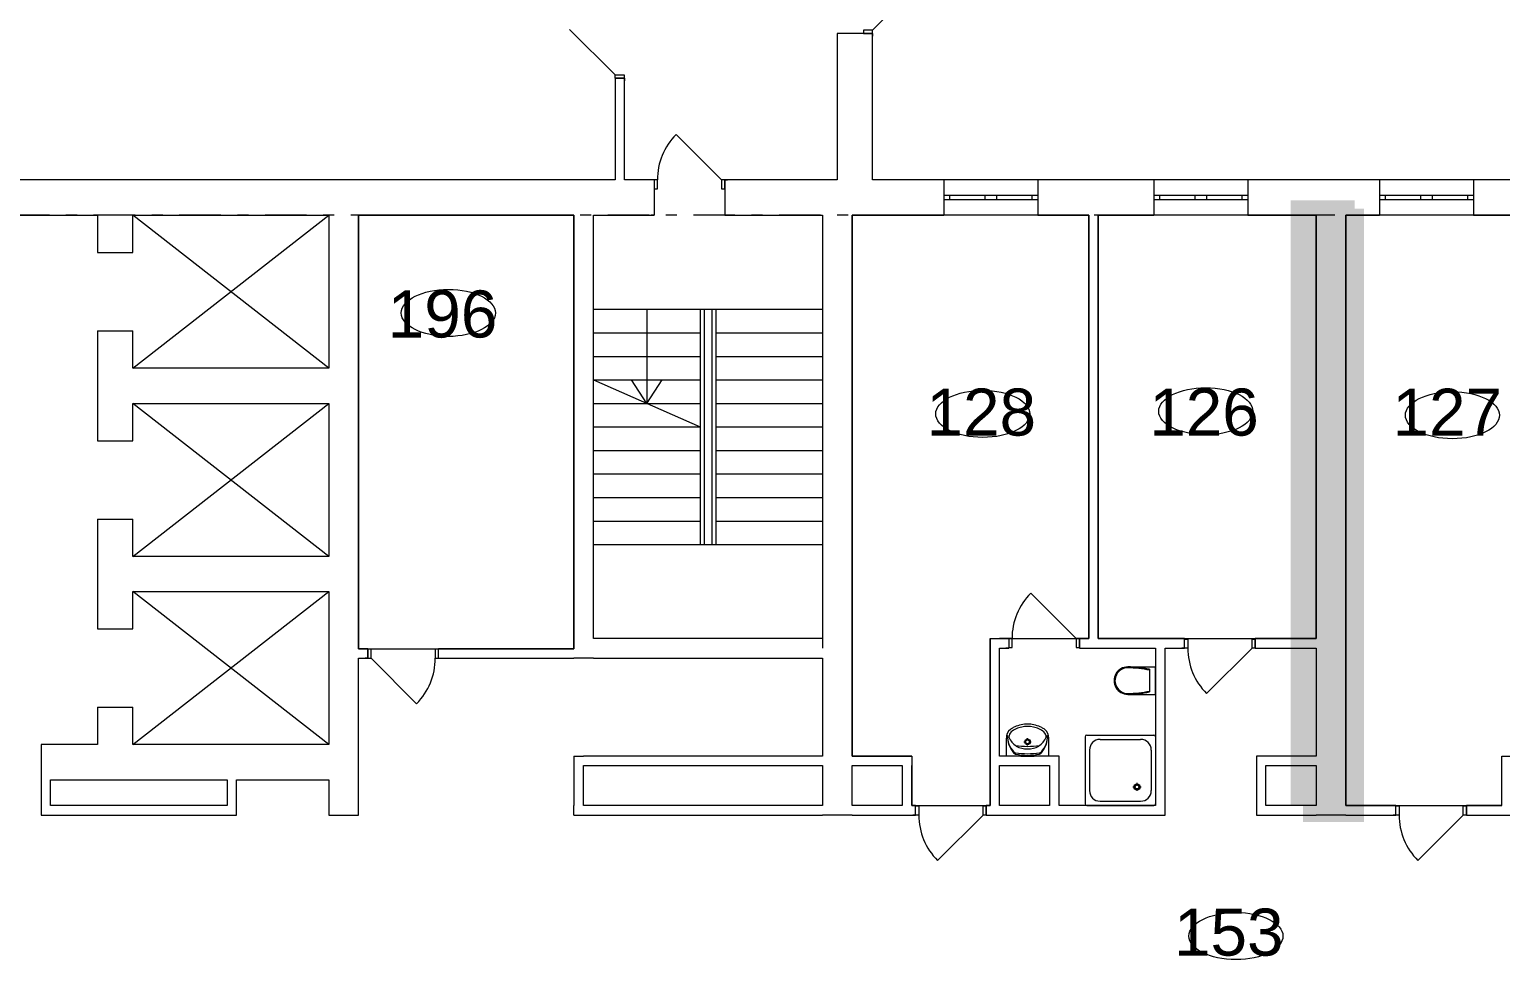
# Model space of a CAD drawing. Header units: millimetres. Extents: x 69565 to 169164, y 19942 to 91237.
# Drawn here: x 134876 to 153652, y 39780 to 51644 of the extents above; entities that cross this region are included whole.
import ezdxf

# ---------------------------------------------------------------- set-up
doc = ezdxf.new("R2010")
doc.units = ezdxf.units.MM
doc.header["$MEASUREMENT"] = 0
doc.linetypes.add('Штрих-Штриховая', pattern=[1093.611073, 529.166651, -211.666656, 141.111112, -211.666656])
doc.layers.add('AI_WALLS', color=9, linetype='Continuous')
for name, color, linetype, lineweight in [('Новый_Новый_0_Ном._пера__255_Ном._пера__255', 255, 'Continuous', 18), ('Новый_Новый_0_Ном._пера__7_Ном._пера__7', 7, 'Continuous', 18), ('Новый_Новый_0_Ном._пера__8_Ном._пера__8', 8, 'Continuous', 18)]:
    doc.layers.add(name, color=color, linetype=linetype, lineweight=lineweight)
doc.styles.add('СГЕНЕРИР_СТИЛЬ_1', font='Arial.ttf')

msp = doc.modelspace()

# ---------------------------------------------------------------- hatches: boundary and pattern name
at = {"layer": 'AI_WALLS'}
h = msp.add_hatch(color=9, dxfattribs=at)
h.dxf.hatch_style = 1
h.paths.add_polyline_path([(150973.2, 49465.1), (151787.9, 49465.1), (151787.9, 41751.6), (150973.2, 41751.6)])
h = msp.add_hatch(color=9, dxfattribs=at)
h.dxf.hatch_style = 1
h.paths.add_polyline_path([(151130.2, 49357.9), (151910.5, 49357.9), (151910.5, 41533.7), (151130.2, 41533.7)])

# ---------------------------------------------------------------- linework, layer by layer
at = {"layer": 'Новый_Новый_0_Ном._пера__255_Ном._пера__255', "color": 255, "linetype": 'Continuous', "lineweight": 18, "flags": 128}
for points in [[(139076.3, 49273.8), (139076.3, 43743.8), (141826.3, 43743.8), (141826.3, 49273.8)], [(145376.3, 49273.8), (145376.3, 42373.8), (146136.3, 42373.8), (146136.3, 41743.8), (147136.3, 41743.8), (147136.3, 43873.8), (148396.3, 43873.8), (148396.3, 49273.8)], [(148516.3, 49273.8), (148516.3, 43873.8), (151296.3, 43873.8), (151296.3, 49273.8)], [(151676.3, 49273.8), (151676.3, 41743.8), (153666.3, 41743.8), (153666.3, 42373.8), (154296.3, 42373.8), (154296.3, 49273.8)]]:
    msp.add_lwpolyline(points, close=True, dxfattribs=at)
at = {"layer": 'Новый_Новый_0_Ном._пера__7_Ном._пера__7', "color": 7, "linetype": 'Continuous', "lineweight": 18}
for p, q in [((145636.3, 51633.8), (146216.1, 52213.7)), ((142350.2, 51063.8), (141770.4, 51643.7)), ((145636.3, 51633.8), (145521.3, 51633.8)), ((145521.3, 51633.8), (145521.3, 51593.8)), ((145636.3, 51593.8), (145636.3, 51633.8)), ((145186.3, 51593.8), (145186.3, 51556.8)), ((145521.3, 51593.8), (145186.3, 51593.8)), ((145521.3, 51593.8), (145186.3, 51593.8)), ((145521.3, 51593.8), (145186.3, 51593.8)), ((145186.3, 51593.8), (145186.3, 51556.8)), ((145186.3, 51593.8), (145186.3, 51556.8)), ((145636.3, 51593.8), (145521.3, 51593.8)), ((145521.3, 51593.8), (145636.3, 51593.8)), ((145636.3, 51593.8), (145521.3, 51593.8)), ((145636.3, 51593.8), (145521.3, 51593.8)), ((145636.3, 51593.8), (145636.3, 51556.8)), ((145636.3, 51593.8), (145636.3, 51556.8)), ((145636.3, 51593.8), (145636.3, 51556.8)), ((142350.2, 51023.8), (142350.2, 51063.8)), ((142350.2, 51063.8), (142465.2, 51063.8)), ((142350.2, 51023.8), (142350.2, 50986.8)), ((142350.2, 51023.8), (142465.2, 51023.8)), ((142465.2, 51023.8), (142350.2, 51023.8)), ((142350.2, 51023.8), (142465.2, 51023.8)), ((142350.2, 51023.8), (142465.2, 51023.8)), ((142350.2, 51023.8), (142350.2, 50986.8)), ((142350.2, 51023.8), (142350.2, 50986.8)), ((142465.2, 51063.8), (142465.2, 51023.8)), ((142465.2, 51023.8), (142470.2, 51023.8)), ((142465.2, 51023.8), (142470.2, 51023.8)), ((142465.2, 51023.8), (142470.2, 51023.8)), ((142470.2, 51023.8), (142470.2, 50986.8)), ((142470.2, 51023.8), (142470.2, 50986.8)), ((142470.2, 51023.8), (142470.2, 50986.8)), ((143710.2, 49723.8), (143130.4, 50303.7)), ((142850.2, 49723.8), (142813.2, 49723.8)), ((142850.2, 49723.8), (142813.2, 49723.8)), ((142850.2, 49723.8), (142813.2, 49723.8)), ((142850.2, 49723.8), (142850.2, 49608.8)), ((142890.2, 49723.8), (142850.2, 49723.8)), ((142850.2, 49723.8), (142850.2, 49608.8)), ((142850.2, 49723.8), (142850.2, 49608.8)), ((142850.2, 49723.8), (142850.2, 49608.8)), ((142850.2, 49608.8), (142850.2, 49273.8)), ((142850.2, 49608.8), (142890.2, 49608.8)), ((142850.2, 49608.8), (142850.2, 49273.8)), ((142850.2, 49608.8), (142850.2, 49273.8)), ((142890.2, 49608.8), (142890.2, 49723.8)), ((143750.2, 49723.8), (143710.2, 49723.8)), ((143710.2, 49723.8), (143710.2, 49608.8)), ((143710.2, 49608.8), (143750.2, 49608.8)), ((143750.2, 49723.8), (143787.2, 49723.8)), ((143750.2, 49723.8), (143750.2, 49608.8)), ((143750.2, 49608.8), (143750.2, 49723.8)), ((143750.2, 49723.8), (143750.2, 49608.8)), ((143750.2, 49723.8), (143750.2, 49608.8)), ((143750.2, 49723.8), (143787.2, 49723.8)), ((143750.2, 49723.8), (143787.2, 49723.8)), ((143750.2, 49608.8), (143750.2, 49273.8)), ((143750.2, 49608.8), (143750.2, 49273.8)), ((143750.2, 49608.8), (143750.2, 49273.8)), ((146546.3, 49723.8), (146546.3, 49523.8)), ((147746.3, 49723.8), (146546.3, 49723.8)), ((146546.3, 49723.8), (146546.3, 49523.8)), ((147746.3, 49723.8), (147746.3, 49523.8)), ((147746.3, 49723.8), (147746.3, 49523.8)), ((149226.3, 49723.8), (149226.3, 49523.8)), ((150426.3, 49723.8), (149226.3, 49723.8)), ((149226.3, 49723.8), (149226.3, 49523.8)), ((150426.3, 49723.8), (150426.3, 49523.8)), ((150426.3, 49723.8), (150426.3, 49523.8)), ((152106.3, 49723.8), (152106.3, 49523.8)), ((153306.3, 49723.8), (152106.3, 49723.8)), ((152106.3, 49723.8), (152106.3, 49523.8)), ((153306.3, 49723.8), (153306.3, 49523.8)), ((153306.3, 49723.8), (153306.3, 49523.8)), ((146546.3, 49523.8), (146546.3, 49473.8)), ((146621.3, 49523.8), (146546.3, 49523.8)), ((146546.3, 49523.8), (146546.3, 49473.8)), ((146546.3, 49523.8), (146546.3, 49473.8)), ((146546.3, 49473.8), (146546.3, 49273.8)), ((146546.3, 49473.8), (146621.3, 49473.8)), ((146546.3, 49473.8), (146546.3, 49273.8)), ((146621.3, 49473.8), (146621.3, 49523.8)), ((147071.3, 49523.8), (146621.3, 49523.8)), ((146621.3, 49473.8), (147071.3, 49473.8)), ((147146.3, 49523.8), (147071.3, 49523.8)), ((147071.3, 49523.8), (147071.3, 49473.8)), ((147071.3, 49473.8), (147146.3, 49473.8)), ((147221.3, 49523.8), (147146.3, 49523.8)), ((147146.3, 49473.8), (147221.3, 49473.8)), ((147221.3, 49473.8), (147221.3, 49523.8)), ((147671.3, 49523.8), (147221.3, 49523.8)), ((147221.3, 49473.8), (147671.3, 49473.8)), ((147746.3, 49523.8), (147671.3, 49523.8)), ((147671.3, 49523.8), (147671.3, 49473.8)), ((147671.3, 49473.8), (147746.3, 49473.8)), ((147746.3, 49523.8), (147746.3, 49473.8)), ((147746.3, 49523.8), (147746.3, 49473.8)), ((147746.3, 49523.8), (147746.3, 49473.8)), ((147746.3, 49473.8), (147746.3, 49273.8)), ((147746.3, 49473.8), (147746.3, 49273.8)), ((149226.3, 49523.8), (149226.3, 49473.8)), ((149301.3, 49523.8), (149226.3, 49523.8)), ((149226.3, 49523.8), (149226.3, 49473.8)), ((149226.3, 49523.8), (149226.3, 49473.8)), ((149226.3, 49473.8), (149226.3, 49273.8)), ((149226.3, 49473.8), (149301.3, 49473.8)), ((149226.3, 49473.8), (149226.3, 49273.8)), ((149301.3, 49473.8), (149301.3, 49523.8)), ((149751.3, 49523.8), (149301.3, 49523.8)), ((149301.3, 49473.8), (149751.3, 49473.8)), ((149826.3, 49523.8), (149751.3, 49523.8)), ((149751.3, 49523.8), (149751.3, 49473.8)), ((149751.3, 49473.8), (149826.3, 49473.8)), ((149901.3, 49523.8), (149826.3, 49523.8)), ((149826.3, 49473.8), (149901.3, 49473.8)), ((149901.3, 49473.8), (149901.3, 49523.8)), ((150351.3, 49523.8), (149901.3, 49523.8)), ((149901.3, 49473.8), (150351.3, 49473.8)), ((150426.3, 49523.8), (150351.3, 49523.8)), ((150351.3, 49523.8), (150351.3, 49473.8)), ((150351.3, 49473.8), (150426.3, 49473.8)), ((150426.3, 49523.8), (150426.3, 49473.8)), ((150426.3, 49523.8), (150426.3, 49473.8)), ((150426.3, 49523.8), (150426.3, 49473.8)), ((150426.3, 49473.8), (150426.3, 49273.8)), ((150426.3, 49473.8), (150426.3, 49273.8)), ((152106.3, 49523.8), (152106.3, 49473.8)), ((152181.3, 49523.8), (152106.3, 49523.8)), ((152106.3, 49523.8), (152106.3, 49473.8)), ((152106.3, 49523.8), (152106.3, 49473.8)), ((152106.3, 49473.8), (152106.3, 49273.8)), ((152106.3, 49473.8), (152181.3, 49473.8)), ((152106.3, 49473.8), (152106.3, 49273.8)), ((152181.3, 49473.8), (152181.3, 49523.8)), ((152631.3, 49523.8), (152181.3, 49523.8)), ((152181.3, 49473.8), (152631.3, 49473.8)), ((152706.3, 49523.8), (152631.3, 49523.8)), ((152631.3, 49523.8), (152631.3, 49473.8)), ((152631.3, 49473.8), (152706.3, 49473.8)), ((152781.3, 49523.8), (152706.3, 49523.8)), ((152706.3, 49473.8), (152781.3, 49473.8)), ((152781.3, 49473.8), (152781.3, 49523.8)), ((153231.3, 49523.8), (152781.3, 49523.8)), ((152781.3, 49473.8), (153231.3, 49473.8)), ((153306.3, 49523.8), (153231.3, 49523.8)), ((153231.3, 49523.8), (153231.3, 49473.8)), ((153231.3, 49473.8), (153306.3, 49473.8)), ((153306.3, 49523.8), (153306.3, 49473.8)), ((153306.3, 49523.8), (153306.3, 49473.8)), ((153306.3, 49523.8), (153306.3, 49473.8)), ((153306.3, 49473.8), (153306.3, 49273.8)), ((153306.3, 49473.8), (153306.3, 49273.8)), ((136196.3, 47323.5), (138696.3, 49273.8)), ((138696.3, 47323.5), (136196.3, 49273.8)), ((142850.2, 49273.8), (142813.2, 49273.8)), ((142850.2, 49273.8), (142813.2, 49273.8)), ((142850.2, 49273.8), (142813.2, 49273.8)), ((143750.2, 49273.8), (143787.2, 49273.8)), ((143750.2, 49273.8), (143787.2, 49273.8)), ((143750.2, 49273.8), (143787.2, 49273.8)), ((147746.3, 49273.8), (146546.3, 49273.8)), ((150426.3, 49273.8), (149226.3, 49273.8)), ((153306.3, 49273.8), (152106.3, 49273.8)), ((135746.3, 48798.5), (136196.3, 48798.5)), ((135746.3, 48798.5), (136196.3, 48798.5)), ((142076.3, 48073.8), (144996.3, 48073.8)), ((142756.3, 48073.8), (142756.3, 46873.8)), ((143436.3, 48073.8), (143436.3, 45073.8)), ((143486.3, 48073.8), (143486.3, 45073.8)), ((143586.3, 48073.8), (143586.3, 45073.8)), ((143636.3, 48073.8), (143636.3, 45073.8)), ((135746.3, 47798.5), (136196.3, 47798.5)), ((135746.3, 47798.5), (136196.3, 47798.5)), ((142076.3, 47773.8), (143436.3, 47773.8)), ((143636.3, 47773.8), (144996.3, 47773.8)), ((142076.3, 47473.8), (143436.3, 47473.8)), ((142076.3, 47473.8), (143436.3, 47473.8)), ((143636.3, 47473.8), (144996.3, 47473.8)), ((143636.3, 47473.8), (144996.3, 47473.8)), ((142076.3, 47173.8), (143436.3, 47173.8)), ((142076.3, 47173.8), (143436.3, 46573.8)), ((142756.3, 46873.8), (142560.8, 47173.8)), ((142756.3, 46873.8), (142951.9, 47173.8)), ((143636.3, 47173.8), (144996.3, 47173.8)), ((136196.3, 44923.2), (138696.3, 46873.5)), ((138696.3, 44923.2), (136196.3, 46873.5)), ((142076.3, 46873.8), (143436.3, 46873.8)), ((143636.3, 46873.8), (144996.3, 46873.8)), ((142076.3, 46573.8), (143436.3, 46573.8)), ((143636.3, 46573.8), (144996.3, 46573.8)), ((135746.3, 46398.5), (136196.3, 46398.5)), ((135746.3, 46398.5), (136196.3, 46398.5)), ((142076.3, 46273.8), (143436.3, 46273.8)), ((142076.3, 46273.8), (143436.3, 46273.8)), ((143636.3, 46273.8), (144996.3, 46273.8)), ((143636.3, 46273.8), (144996.3, 46273.8)), ((142076.3, 45973.8), (143436.3, 45973.8)), ((143636.3, 45973.8), (144996.3, 45973.8)), ((142076.3, 45673.8), (143436.3, 45673.8)), ((142076.3, 45673.8), (143436.3, 45673.8)), ((143636.3, 45673.8), (144996.3, 45673.8)), ((143636.3, 45673.8), (144996.3, 45673.8)), ((135746.3, 45398.5), (136196.3, 45398.5)), ((135746.3, 45398.5), (136196.3, 45398.5)), ((142076.3, 45373.8), (143436.3, 45373.8)), ((142076.3, 45373.8), (143436.3, 45373.8)), ((143636.3, 45373.8), (144996.3, 45373.8)), ((143636.3, 45373.8), (144996.3, 45373.8)), ((142076.3, 45073.8), (144996.3, 45073.8)), ((136196.3, 42522.8), (138696.3, 44473.2)), ((138696.3, 42522.8), (136196.3, 44473.2)), ((148236.3, 43873.8), (147656.5, 44453.7)), ((135746.3, 43998.2), (136196.3, 43998.2)), ((135746.3, 43998.2), (136196.3, 43998.2)), ((147376.3, 43873.8), (147339.3, 43873.8)), ((147376.3, 43873.8), (147339.3, 43873.8)), ((147376.3, 43873.8), (147339.3, 43873.8)), ((147376.3, 43753.8), (147339.3, 43753.8)), ((147376.3, 43753.8), (147339.3, 43753.8)), ((147376.3, 43753.8), (147339.3, 43753.8)), ((147376.3, 43873.8), (147376.3, 43758.8)), ((147416.3, 43873.8), (147376.3, 43873.8)), ((147376.3, 43873.8), (147376.3, 43758.8)), ((147376.3, 43873.8), (147376.3, 43758.8)), ((147376.3, 43873.8), (147376.3, 43758.8)), ((147376.3, 43758.8), (147376.3, 43753.8)), ((147376.3, 43758.8), (147416.3, 43758.8)), ((147376.3, 43758.8), (147376.3, 43753.8)), ((147376.3, 43758.8), (147376.3, 43753.8)), ((147416.3, 43758.8), (147416.3, 43873.8)), ((148276.3, 43873.8), (148236.3, 43873.8)), ((148236.3, 43873.8), (148236.3, 43758.8)), ((148236.3, 43758.8), (148276.3, 43758.8)), ((148276.3, 43873.8), (148313.3, 43873.8)), ((148276.3, 43873.8), (148276.3, 43758.8)), ((148276.3, 43758.8), (148276.3, 43873.8)), ((148276.3, 43873.8), (148276.3, 43758.8)), ((148276.3, 43873.8), (148276.3, 43758.8)), ((148276.3, 43873.8), (148313.3, 43873.8)), ((148276.3, 43873.8), (148313.3, 43873.8)), ((148276.3, 43758.8), (148276.3, 43753.8)), ((148276.3, 43758.8), (148276.3, 43753.8)), ((148276.3, 43758.8), (148276.3, 43753.8)), ((148276.3, 43753.8), (148313.3, 43753.8)), ((148276.3, 43753.8), (148313.3, 43753.8)), ((148276.3, 43753.8), (148313.3, 43753.8)), ((149619.4, 43873.8), (149582.4, 43873.8)), ((149619.4, 43873.8), (149582.4, 43873.8)), ((149619.4, 43873.8), (149582.4, 43873.8)), ((149619.4, 43753.8), (149582.4, 43753.8)), ((149619.4, 43753.8), (149582.4, 43753.8)), ((149619.4, 43753.8), (149582.4, 43753.8)), ((149619.4, 43868.8), (149619.4, 43873.8)), ((149619.4, 43868.8), (149619.4, 43873.8)), ((149619.4, 43868.8), (149619.4, 43873.8)), ((149619.4, 43753.8), (149619.4, 43868.8)), ((149619.4, 43868.8), (149659.4, 43868.8)), ((149619.4, 43753.8), (149619.4, 43868.8)), ((149619.4, 43753.8), (149619.4, 43868.8)), ((149619.4, 43753.8), (149619.4, 43868.8)), ((149659.4, 43753.8), (149619.4, 43753.8)), ((149659.4, 43868.8), (149659.4, 43753.8)), ((150479.4, 43753.8), (149899.6, 43174)), ((150479.4, 43753.8), (150479.4, 43868.8)), ((150479.4, 43868.8), (150519.4, 43868.8)), ((150519.4, 43753.8), (150479.4, 43753.8)), ((150519.4, 43873.8), (150556.4, 43873.8)), ((150519.4, 43868.8), (150519.4, 43873.8)), ((150519.4, 43868.8), (150519.4, 43873.8)), ((150519.4, 43868.8), (150519.4, 43873.8)), ((150519.4, 43873.8), (150556.4, 43873.8)), ((150519.4, 43873.8), (150556.4, 43873.8)), ((150519.4, 43753.8), (150519.4, 43868.8)), ((150519.4, 43868.8), (150519.4, 43753.8)), ((150519.4, 43753.8), (150519.4, 43868.8)), ((150519.4, 43753.8), (150519.4, 43868.8)), ((150519.4, 43753.8), (150556.4, 43753.8)), ((150519.4, 43753.8), (150556.4, 43753.8)), ((150519.4, 43753.8), (150556.4, 43753.8)), ((139196.3, 43743.8), (139159.3, 43743.8)), ((139196.3, 43743.8), (139159.3, 43743.8)), ((139196.3, 43743.8), (139159.3, 43743.8)), ((139196.3, 43623.8), (139159.3, 43623.8)), ((139196.3, 43623.8), (139159.3, 43623.8)), ((139196.3, 43623.8), (139159.3, 43623.8)), ((139196.3, 43738.8), (139196.3, 43743.8)), ((139196.3, 43738.8), (139196.3, 43743.8)), ((139196.3, 43738.8), (139196.3, 43743.8)), ((139196.3, 43623.8), (139196.3, 43738.8)), ((139236.3, 43738.8), (139196.3, 43738.8)), ((139196.3, 43738.8), (139196.3, 43623.8)), ((139196.3, 43623.8), (139196.3, 43738.8)), ((139196.3, 43623.8), (139196.3, 43738.8)), ((139196.3, 43623.8), (139236.3, 43623.8)), ((139236.3, 43623.8), (139236.3, 43738.8)), ((139236.3, 43623.8), (139816.1, 43044)), ((140096.3, 43738.8), (140056.3, 43738.8)), ((140056.3, 43738.8), (140056.3, 43623.8)), ((140056.3, 43623.8), (140096.3, 43623.8)), ((140096.3, 43743.8), (140133.3, 43743.8)), ((140096.3, 43738.8), (140096.3, 43743.8)), ((140096.3, 43738.8), (140096.3, 43743.8)), ((140096.3, 43738.8), (140096.3, 43743.8)), ((140096.3, 43743.8), (140133.3, 43743.8)), ((140096.3, 43743.8), (140133.3, 43743.8)), ((140096.3, 43623.8), (140096.3, 43738.8)), ((140096.3, 43623.8), (140096.3, 43738.8)), ((140096.3, 43623.8), (140096.3, 43738.8)), ((140096.3, 43623.8), (140096.3, 43738.8)), ((140096.3, 43623.8), (140133.3, 43623.8)), ((140096.3, 43623.8), (140133.3, 43623.8)), ((140096.3, 43623.8), (140133.3, 43623.8)), ((148893.3, 43512.7), (149249.4, 43512.7)), ((149171.7, 43482.5), (149171.7, 43192.9)), ((149249.4, 43162.7), (149249.4, 43512.7)), ((135746.3, 42998.2), (136196.3, 42998.2)), ((135746.3, 42998.2), (136196.3, 42998.2)), ((148893.3, 43162.7), (149249.4, 43162.7)), ((135026.3, 42522.8), (135026.3, 42072.8)), ((135026.3, 42522.8), (135026.3, 42072.8)), ((147344.4, 42373.8), (147344.4, 42602.3)), ((147569, 42557.2), (147597.8, 42557.2)), ((147614.5, 42573.8), (147614.5, 42602.7)), ((147614.5, 42511.7), (147614.5, 42540.5)), ((147631.2, 42557.2), (147660, 42557.2)), ((147884.4, 42373.8), (147884.4, 42602.3)), ((147884.4, 42373.8), (147344.4, 42373.8)), ((147529.3, 42373.8), (147699.5, 42373.8)), ((146186.3, 41743.8), (146149.3, 41743.8)), ((146186.3, 41743.8), (146149.3, 41743.8)), ((146186.3, 41743.8), (146149.3, 41743.8)), ((146186.3, 41738.8), (146186.3, 41743.8)), ((146186.3, 41738.8), (146186.3, 41743.8)), ((146186.3, 41738.8), (146186.3, 41743.8)), ((146186.3, 41623.8), (146186.3, 41738.8)), ((146186.3, 41738.8), (146226.3, 41738.8)), ((146186.3, 41623.8), (146186.3, 41738.8)), ((146186.3, 41623.8), (146186.3, 41738.8)), ((146186.3, 41623.8), (146186.3, 41738.8)), ((146226.3, 41738.8), (146226.3, 41623.8)), ((147046.3, 41623.8), (147046.3, 41738.8)), ((147046.3, 41738.8), (147086.3, 41738.8)), ((147086.3, 41743.8), (147123.3, 41743.8)), ((147086.3, 41738.8), (147086.3, 41743.8)), ((147086.3, 41738.8), (147086.3, 41743.8)), ((147086.3, 41738.8), (147086.3, 41743.8)), ((147086.3, 41743.8), (147123.3, 41743.8)), ((147086.3, 41743.8), (147123.3, 41743.8)), ((147086.3, 41623.8), (147086.3, 41738.8)), ((147086.3, 41738.8), (147086.3, 41623.8)), ((147086.3, 41623.8), (147086.3, 41738.8)), ((147086.3, 41623.8), (147086.3, 41738.8)), ((152316.3, 41743.8), (152279.3, 41743.8)), ((152316.3, 41743.8), (152279.3, 41743.8)), ((152316.3, 41743.8), (152279.3, 41743.8)), ((152316.3, 41738.8), (152316.3, 41743.8)), ((152316.3, 41738.8), (152316.3, 41743.8)), ((152316.3, 41738.8), (152316.3, 41743.8)), ((152316.3, 41738.8), (152356.3, 41738.8)), ((152316.3, 41623.8), (152316.3, 41738.8)), ((152316.3, 41623.8), (152316.3, 41738.8)), ((152316.3, 41623.8), (152316.3, 41738.8)), ((152316.3, 41623.8), (152316.3, 41738.8)), ((152356.3, 41738.8), (152356.3, 41623.8)), ((153176.3, 41623.8), (153176.3, 41738.8)), ((153176.3, 41738.8), (153216.3, 41738.8)), ((153216.3, 41738.8), (153216.3, 41743.8)), ((153216.3, 41738.8), (153216.3, 41743.8)), ((153216.3, 41743.8), (153253.3, 41743.8)), ((153216.3, 41743.8), (153253.3, 41743.8)), ((153216.3, 41743.8), (153253.3, 41743.8)), ((153216.3, 41738.8), (153216.3, 41743.8)), ((153216.3, 41738.8), (153216.3, 41623.8)), ((153216.3, 41623.8), (153216.3, 41738.8)), ((153216.3, 41623.8), (153216.3, 41738.8)), ((153216.3, 41623.8), (153216.3, 41738.8)), ((138696.3, 41623.8), (139076.3, 41623.8)), ((138696.3, 41623.8), (139076.3, 41623.8)), ((145376.3, 41623.8), (144996.3, 41623.8)), ((145376.3, 41623.8), (144996.3, 41623.8)), ((146186.3, 41623.8), (146149.3, 41623.8)), ((146186.3, 41623.8), (146149.3, 41623.8)), ((146186.3, 41623.8), (146149.3, 41623.8)), ((146226.3, 41623.8), (146186.3, 41623.8)), ((147046.3, 41623.8), (146466.5, 41044)), ((147086.3, 41623.8), (147046.3, 41623.8)), ((147086.3, 41623.8), (147123.3, 41623.8)), ((147086.3, 41623.8), (147123.3, 41623.8)), ((147086.3, 41623.8), (147123.3, 41623.8)), ((151676.3, 41623.8), (151296.3, 41623.8)), ((151676.3, 41623.8), (151296.3, 41623.8)), ((152316.3, 41623.8), (152279.3, 41623.8)), ((152316.3, 41623.8), (152279.3, 41623.8)), ((152316.3, 41623.8), (152279.3, 41623.8)), ((152356.3, 41623.8), (152316.3, 41623.8)), ((153176.3, 41623.8), (152596.5, 41044)), ((153216.3, 41623.8), (153176.3, 41623.8)), ((153216.3, 41623.8), (153253.3, 41623.8)), ((153216.3, 41623.8), (153253.3, 41623.8)), ((153216.3, 41623.8), (153253.3, 41623.8))]:
    msp.add_line(p, q, dxfattribs=at)
at = {"layer": 'Новый_Новый_0_Ном._пера__7_Ном._пера__7', "color": 7, "linetype": 'Штрих-Штриховая', "lineweight": 18}
msp.add_line((166846.1, 49273.8), (117777.2, 49273.8), dxfattribs=at)
msp.add_line((166846.1, 49273.8), (117777.2, 49273.8), dxfattribs=at)
msp.add_line((166846.1, 49273.8), (117777.2, 49273.8), dxfattribs=at)
msp.add_line((166846.1, 49273.8), (117777.2, 49273.8), dxfattribs=at)
msp.add_line((166846.1, 49273.8), (117777.2, 49273.8), dxfattribs=at)
msp.add_line((166846.1, 49273.8), (117777.2, 49273.8), dxfattribs=at)
at = {"layer": 'Новый_Новый_0_Ном._пера__7_Ном._пера__7', "color": 7, "linetype": 'Continuous', "lineweight": 18}
for points in [[(145186.3, 51593.8), (145186.3, 49723.8)], [(145636.3, 49723.8), (145636.3, 51593.8)], [(142350.2, 51023.8), (142350.2, 49723.8)], [(142470.2, 49723.8), (142470.2, 51023.8)], [(142350.2, 49723.8), (134436.3, 49723.8)], [(142850.2, 49723.8), (142470.2, 49723.8)], [(145186.3, 49723.8), (143750.2, 49723.8)], [(146546.3, 49723.8), (145636.3, 49723.8)], [(149226.3, 49723.8), (147746.3, 49723.8)], [(152106.3, 49723.8), (150426.3, 49723.8)], [(157786.3, 49723.8), (153306.3, 49723.8)], [(134436.3, 49273.8), (135746.3, 49273.8)], [(135746.3, 49273.8), (135746.3, 48798.5)], [(136196.3, 49273.8), (138696.3, 49273.8)], [(136196.3, 48798.5), (136196.3, 49273.8)], [(138696.3, 49273.8), (138696.3, 47323.5)], [(139076.3, 49273.8), (141826.3, 49273.8)], [(139076.3, 43743.8), (139076.3, 49273.8)], [(141826.3, 49273.8), (141826.3, 43743.8)], [(142076.3, 49273.8), (142850.2, 49273.8)], [(142076.3, 43873.8), (142076.3, 49273.8)], [(143750.2, 49273.8), (144996.3, 49273.8)], [(144996.3, 49273.8), (144996.3, 43873.8)], [(145376.3, 42373.8), (145376.3, 49273.8)], [(145376.3, 49273.8), (146546.3, 49273.8)], [(147746.3, 49273.8), (148396.3, 49273.8)], [(148396.3, 49273.8), (148396.3, 43873.8)], [(148516.3, 49273.8), (149226.3, 49273.8)], [(148516.3, 43873.8), (148516.3, 49273.8)], [(150426.3, 49273.8), (151296.3, 49273.8)], [(151296.3, 49273.8), (151296.3, 43873.8)], [(151676.3, 49273.8), (152106.3, 49273.8)], [(151676.3, 41743.8), (151676.3, 49273.8)], [(153306.3, 49273.8), (154296.3, 49273.8)], [(135746.3, 47798.5), (135746.3, 46398.5)], [(136196.3, 47323.5), (136196.3, 47798.5)], [(138696.3, 47323.5), (136196.3, 47323.5)], [(136196.3, 46873.5), (138696.3, 46873.5)], [(136196.3, 46398.5), (136196.3, 46873.5)], [(138696.3, 46873.5), (138696.3, 44923.2)], [(135746.3, 45398.5), (135746.3, 43998.2)], [(136196.3, 44923.2), (136196.3, 45398.5)], [(138696.3, 44923.2), (136196.3, 44923.2)], [(136196.3, 44473.2), (138696.3, 44473.2)], [(136196.3, 43998.2), (136196.3, 44473.2)], [(138696.3, 44473.2), (138696.3, 42522.8)], [(144996.3, 43873.8), (142076.3, 43873.8)], [(144996.3, 43873.8), (144996.3, 43753.8)], [(147136.3, 43873.8), (147256.3, 43873.8)], [(147136.3, 43873.8), (147136.3, 41743.8)], [(147376.3, 43873.8), (147256.3, 43873.8)], [(147256.3, 42373.8), (147256.3, 43753.8)], [(147256.3, 43753.8), (147376.3, 43753.8)], [(148396.3, 43873.8), (148276.3, 43873.8)], [(148276.3, 43753.8), (149249.4, 43753.8)], [(149619.4, 43873.8), (148516.3, 43873.8)], [(149249.4, 43753.8), (149249.4, 41743.8)], [(149369.4, 43753.8), (149619.4, 43753.8)], [(149369.4, 41743.8), (149369.4, 43753.8)], [(151296.3, 43873.8), (150519.4, 43873.8)], [(150519.4, 43753.8), (151296.3, 43753.8)], [(151296.3, 43753.8), (151296.3, 42373.8)], [(139196.3, 43743.8), (139076.3, 43743.8)], [(139076.3, 41623.8), (139076.3, 43623.8)], [(139076.3, 43623.8), (139196.3, 43623.8)], [(141826.3, 43743.8), (140096.3, 43743.8)], [(140096.3, 43623.8), (141826.3, 43623.8)], [(142076.3, 43623.8), (141826.3, 43623.8)], [(142076.3, 43623.8), (144996.3, 43623.8)], [(144996.3, 43623.8), (144996.3, 42373.8)], [(135746.3, 42998.2), (135746.3, 42522.8)], [(136196.3, 42522.8), (136196.3, 42998.2)], [(135746.3, 42522.8), (135026.3, 42522.8)], [(138696.3, 42522.8), (136196.3, 42522.8)], [(141826.3, 42373.8), (141946.3, 42373.8)], [(141826.3, 42373.8), (141826.3, 41743.8)], [(144996.3, 42373.8), (141946.3, 42373.8)], [(141946.3, 41743.8), (141946.3, 42253.8)], [(141946.3, 42253.8), (144996.3, 42253.8)], [(144996.3, 42253.8), (144996.3, 41743.8)], [(146136.3, 42373.8), (145376.3, 42373.8)], [(145376.3, 41743.8), (145376.3, 42253.8)], [(145376.3, 42253.8), (146016.3, 42253.8)], [(146016.3, 42253.8), (146016.3, 41743.8)], [(146136.3, 42373.8), (146136.3, 42253.8)], [(146136.3, 41743.8), (146136.3, 42253.8)], [(147896.3, 42373.8), (147256.3, 42373.8)], [(147256.3, 41743.8), (147256.3, 42253.8)], [(147256.3, 42253.8), (147896.3, 42253.8)], [(148016.3, 42373.8), (147896.3, 42373.8)], [(147896.3, 42253.8), (147896.3, 41743.8)], [(148016.3, 41743.8), (148016.3, 42373.8)], [(150536.3, 42373.8), (150536.3, 42253.8)], [(151296.3, 42373.8), (150536.3, 42373.8)], [(150536.3, 42253.8), (150536.3, 41623.8)], [(150656.3, 42253.8), (151296.3, 42253.8)], [(150656.3, 41743.8), (150656.3, 42253.8)], [(151296.3, 42253.8), (151296.3, 41743.8)], [(135026.3, 42072.8), (135026.3, 41623.8)], [(135146.3, 42072.8), (137398.4, 42072.8)], [(135146.3, 41743.8), (135146.3, 42072.8)], [(137398.4, 42072.8), (137398.4, 41743.8)], [(137518.4, 42072.8), (138696.3, 42072.8)], [(137518.4, 41743.8), (137518.4, 42072.8)], [(138696.3, 42072.8), (138696.3, 41623.8)], [(137398.4, 41743.8), (135146.3, 41743.8)], [(137518.4, 41623.8), (137518.4, 41743.8)], [(141826.3, 41623.8), (141826.3, 41743.8)], [(144996.3, 41743.8), (141946.3, 41743.8)], [(146016.3, 41743.8), (145376.3, 41743.8)], [(146186.3, 41743.8), (146136.3, 41743.8)], [(147136.3, 41743.8), (147086.3, 41743.8)], [(147896.3, 41743.8), (147256.3, 41743.8)], [(149249.4, 41743.8), (148016.3, 41743.8)], [(149369.4, 41623.8), (149369.4, 41743.8)], [(151296.3, 41743.8), (150656.3, 41743.8)], [(152316.3, 41743.8), (151676.3, 41743.8)], [(153666.3, 41743.8), (153216.3, 41743.8)], [(135026.3, 41623.8), (135146.3, 41623.8)], [(135146.3, 41623.8), (137518.4, 41623.8)], [(141826.3, 41623.8), (144996.3, 41623.8)], [(145376.3, 41623.8), (146186.3, 41623.8)], [(147086.3, 41623.8), (149369.4, 41623.8)], [(150536.3, 41623.8), (150656.3, 41623.8)], [(150656.3, 41623.8), (151296.3, 41623.8)], [(151676.3, 41623.8), (152316.3, 41623.8)], [(153216.3, 41623.8), (154296.3, 41623.8)]]:
    msp.add_lwpolyline(points, dxfattribs=at)
for radius in [35, 25]:
    msp.add_circle((147614.5, 42557.2), radius, dxfattribs=at)
for centre, radius, start, end in [((143710.2, 49723.8), 820, 135, 180), ((148236.3, 43873.8), 820, 135, 180), ((150479.4, 43753.8), 820, 180, 225), ((139236.3, 43623.8), 820, 315, 0), ((147481.6, 42608.2), 137.4, 128.74542, 182.45518), ((147698, 42631.8), 339.6, 179.01528, 219.25775), ((147663.5, 42633.7), 305.1, 179.24582, 221.39803), ((147458.4, 42622), 80.9, 130.80161, 183.93061), ((147528.7, 42549.3), 212.8, 117.15714, 128.68481), ((147591, 42456.5), 293, 99.99776, 129.28506), ((147628.1, 42340.2), 444.2, 94.20524, 116.2597), ((147614.4, 42437.2), 316.7, 76.43339, 103.56661), ((147614.4, 42513.9), 270, 85.98758, 94.01242), ((147600.7, 42340.2), 444.2, 63.7403, 85.79476), ((147637.8, 42456.5), 293, 50.71494, 80.00224), ((147530.9, 42632), 339.6, 320.66478, 0.90725), ((147565.4, 42633.7), 305.1, 318.52449, 0.67671), ((147700.2, 42549.3), 212.8, 51.31519, 62.84286), ((147770.4, 42622), 80.9, 356.06939, 49.19839), ((147747.2, 42608.2), 137.4, 357.54482, 51.25458), ((147601.5, 42704.9), 240.7, 201.55193, 237.15578), ((147614.5, 43484.6), 984.9, 261.17957, 278.82655), ((147595.1, 42708.7), 240.6, 238.94394, 274.60598), ((147633.7, 42708.7), 240.6, 265.39402, 301.05606), ((147627.3, 42704.9), 240.7, 302.84422, 338.44807), ((147468.4, 42461.7), 45, 221.39804, 262.09208), ((147469.8, 42445.4), 45, 219.25775, 257.2285), ((147609.3, 43060.7), 675.9, 257.2285, 270.43281), ((147620.9, 43559.9), 1153.8, 262.09208, 269.67755), ((147620.2, 43060.7), 675.9, 269.48972, 282.69402), ((147609.2, 43559.9), 1153.8, 270.24498, 277.83045), ((147760.3, 42461.5), 45, 277.83045, 318.52449), ((147758.8, 42445.2), 45, 282.69402, 320.66478), ((147046.3, 41623.8), 820, 180, 225), ((153176.3, 41623.8), 820, 180, 225)]:
    msp.add_arc(centre, radius, start, end, dxfattribs=at)
for centre in [(140222.5, 48027.7), (147042.7, 46739.9), (149889.2, 46773.4), (153037, 46723.2), (150274.3, 40080.1)]:
    msp.add_ellipse(centre, major_axis=(600, 0), ratio=0.5, dxfattribs=at)
for centre, major_axis, start_param, end_param in [((148893.3, 43337.7), (0, 175), 0, 3.1415927), ((148893.3, 43337.7), (0, 163.6), 0, 3.1567582), ((148873.3, 42011.5), (0, 1489.9), 6.0802593, 6.2697875), ((148873.3, 42011.5), (0, 1501.3), 6.0818179, 6.2697875), ((148873.3, 44663.9), (0, 1489.9), 3.1549905, 3.3445187), ((148873.3, 44663.9), (0, 1501.3), 3.1549905, 3.3429601)]:
    msp.add_ellipse(centre, major_axis=major_axis, ratio=0.9935904, start_param=start_param, end_param=end_param, dxfattribs=at)
at = {"layer": 'Новый_Новый_0_Ном._пера__8_Ном._пера__8', "color": 8, "linetype": 'Continuous', "lineweight": 18}
for p, q in [((148349.4, 42621.3), (148349.4, 41766.3)), ((148371.9, 42643.8), (149226.9, 42643.8)), ((149249.4, 42621.3), (149249.4, 41766.3)), ((148405.6, 42452.6), (148405.6, 41935.1)), ((148540.6, 42587.6), (149058.1, 42587.6)), ((149193.1, 42452.6), (149193.1, 41935.1)), ((148960.4, 41981.7), (148996, 41981.7)), ((149011.6, 41997.2), (149011.6, 42032.8)), ((149011.6, 41930.5), (149011.6, 41966.1)), ((149027.1, 41981.7), (149062.7, 41981.7)), ((148371.9, 41743.8), (149226.9, 41743.8)), ((148540.6, 41800.1), (149058.1, 41800.1))]:
    msp.add_line(p, q, dxfattribs=at)
for radius in [39.4, 28.1]:
    msp.add_circle((149011.6, 41981.7), radius, dxfattribs=at)
for centre, radius, start, end in [((148371.9, 42621.3), 22.5, 90, 180), ((149226.9, 42621.3), 22.5, 0, 90), ((148540.6, 42452.6), 135, 90, 180), ((149058.1, 42452.6), 135, 0, 90), ((148540.6, 41935.1), 135, 180, 270), ((149058.1, 41935.1), 135, 270, 0), ((148371.9, 41766.3), 22.5, 180, 270), ((149226.9, 41766.3), 22.5, 270, 0)]:
    msp.add_arc(centre, radius, start, end, dxfattribs=at)

# ---------------------------------------------------------------- texts
at = {"layer": 'Новый_Новый_0_Ном._пера__7_Ном._пера__7', "color": 7, "linetype": 'Continuous', "lineweight": 18, "char_height": 600, "attachment_point": 5, "style": 'СГЕНЕРИР_СТИЛЬ_1'}
for s, insert in [('\\A1;{\\pqc;\\fArial|b0|i0|c0|p0;\\W1.000000;196}', (140148.8, 48010)), ('\\A1;{\\pqc;\\fArial|b0|i0|c0|p0;\\W1.000000;128}', (147024.4, 46759)), ('\\A1;{\\pqc;\\fArial|b0|i0|c0|p0;\\W1.000000;126}', (149866.7, 46759)), ('\\A1;{\\pqc;\\fArial|b0|i0|c0|p0;\\W1.000000;127}', (152971.6, 46761.3)), ('\\A1;{\\pqc;\\fArial|b0|i0|c0|p0;\\W1.000000;153}', (150182.6, 40125.8))]:
    msp.add_mtext(s, dxfattribs=dict(at, insert=insert))

doc.saveas('drawing.dxf')
